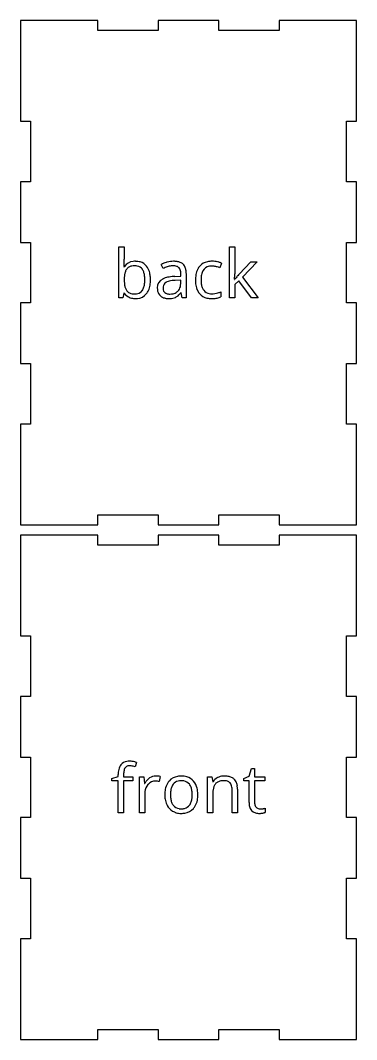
# Model space of a CAD drawing. Header units: inches. Extents: x 0 to 306, y 3 to 306.
# Drawn here: x 0 to 100, y 3 to 306 of the extents above; entities that cross this region are included whole.
import ezdxf

# ---------------------------------------------------------------- set-up
doc = ezdxf.new("R2010")
doc.units = ezdxf.units.IN

msp = doc.modelspace()

# ---------------------------------------------------------------- linework, layer by layer
at = {"layer": 'back_labelLayer'}
for p, q in [((29.27, 223.5), (29.27, 238.7)), ((29.27, 238.7), (30.89, 238.7)), ((30.89, 238.7), (30.89, 235)), ((62.17, 223.5), (62.17, 238.7)), ((62.17, 238.7), (63.77, 238.7)), ((63.77, 238.7), (63.77, 230.64)), ((42.42, 232.22), (41.92, 233.46)), ((59.79, 233.84), (59.29, 232.46)), ((65.05, 230.54), (68.51, 234.2)), ((70.43, 234.2), (66.09, 229.64)), ((68.51, 234.2), (70.43, 234.2)), ((30.81, 232.78), (30.89, 232.78)), ((47.72, 229.92), (47.72, 230.58)), ((49.31, 230.8), (49.31, 223.5)), ((45.91, 229.86), (47.72, 229.92)), ((47.69, 228.76), (46.06, 228.7)), ((47.69, 227.8), (47.69, 228.76)), ((63.69, 228.98), (63.77, 228.98)), ((64.99, 228.56), (63.77, 227.5)), ((63.77, 227.5), (63.77, 223.5)), ((68.77, 223.5), (64.99, 228.56)), ((66.09, 229.64), (70.73, 223.5)), ((30.77, 224.88), (30.43, 223.5)), ((30.89, 224.88), (30.77, 224.88)), ((47.78, 225.02), (47.71, 225.02)), ((48.11, 223.5), (47.78, 225.02)), ((59.63, 225.3), (59.63, 223.86)), ((30.43, 223.5), (29.27, 223.5)), ((49.31, 223.5), (48.11, 223.5)), ((63.77, 223.5), (62.17, 223.5)), ((70.73, 223.5), (68.77, 223.5))]:
    msp.add_line(p, q, dxfattribs=at)
for centre, radius, start, end in [((6.5, 234.66), 24.39, 355.7239, 358.1259), ((-2.91, 234.98), 33.8, 358.1123, 0.0484), ((33.91, 230.67), 3.69, 95.1835, 145.1109), ((34.24, 228.84), 5.54, 89.8744, 96.8145), ((34.3, 229.42), 4.95, 74.2393, 90.5624), ((34.62, 230.63), 3.71, 38.5631, 74.067), ((45.47, 226.88), 7.47, 106.3569, 118.335), ((45.79, 225.9), 8.51, 104.5162, 106.549), ((45.56, 226.87), 7.51, 90.0715, 104.6521), ((45.59, 227.53), 6.85, 81.568, 90.3249), ((45.98, 230.11), 4.24, 68.2273, 81.7494), ((46.53, 231.48), 2.76, 47.8683, 68.2934), ((46.62, 231.66), 2.57, 19.2331, 46.6741), ((56.48, 230.14), 4.2, 101.4913, 138.3134), ((56.99, 228.04), 6.36, 89.5892, 102.1788), ((57.02, 227.08), 7.32, 77.7702, 89.9475), ((56.89, 226.32), 8.09, 74.6797, 77.9578), ((57.63, 229.03), 5.28, 70.0945, 74.7387), ((58.35, 230.98), 3.21, 63.5034, 70.1861), ((58.69, 231.69), 2.41, 62.9282, 63.1884), ((10.66, 234.37), 20.22, 355.4715, 355.653), ((39.62, 229.06), 8.73, 171.0668, 177.8457), ((36.01, 229.64), 5.07, 160.8926, 171.2334), ((33.85, 230.41), 2.78, 143.3382, 161.256), ((33.33, 230.75), 2.16, 120.1403, 142.4249), ((33.64, 230.17), 2.82, 100.4469, 119.6701), ((33.98, 228.47), 4.56, 89.5731, 100.7324), ((34.04, 229.27), 3.75, 78.6781, 90.375), ((34.36, 230.62), 2.36, 35.5408, 79.8011), ((34.09, 230.43), 2.69, 32.7035, 35.5241), ((33.37, 230.02), 3.52, 15.7779, 32.0151), ((31.04, 229.33), 5.95, 6.1649, 16.0397), ((33.78, 229.97), 4.78, 16.4709, 38.4075), ((31.35, 229.21), 7.32, 5.1338, 16.7973), ((47.18, 222.46), 10.86, 112.2122, 115.9641), ((46.11, 225.15), 7.97, 103.6226, 112.432), ((45.49, 227.76), 5.28, 90.4485, 103.7666), ((45.46, 229.04), 4.01, 83.6506, 90.1753), ((45.63, 230.38), 2.65, 70.5716, 83.9929), ((45.97, 231.32), 1.65, 42.7296, 71.038), ((45.83, 231.24), 1.81, 20.4094, 41.4479), ((44.83, 230.86), 2.88, 7.8273, 20.6042), ((43.07, 230.61), 4.66, 359.6933, 8.0036), ((45.13, 231.11), 4.16, 6.3379, 19.6815), ((42.93, 230.83), 6.38, 359.8027, 6.6584), ((61, 228.84), 8.94, 169.8978, 180.3689), ((57.88, 229.42), 5.78, 153.0875, 170.1051), ((56.7, 229.98), 4.47, 138.655, 152.6853), ((59.19, 229.22), 5.44, 160.1418, 175.1368), ((56.66, 230.21), 2.72, 114.4266, 161.6633), ((56.91, 229.37), 3.6, 88.7194, 112.5668), ((56.99, 229.37), 3.59, 87.675, 89.9749), ((56.93, 228.32), 4.65, 81.691, 87.5079), ((56.64, 226.29), 6.7, 77.2999, 81.7345), ((56.24, 224.41), 8.61, 74.7801, 77.4498), ((56.62, 225.76), 7.21, 68.3294, 74.8831), ((44.56, 230.89), 19.21, 357.5042, 358.3307), ((52.97, 230.66), 10.8, 358.2739, 359.8927), ((91.07, 207.39), 34.83, 138.3418, 139.2877), ((43.38, 228.87), 12.49, 177.6177, 180.0426), ((41.61, 228.82), 10.72, 179.7763, 185.7075), ((37.38, 228.38), 6.47, 185.5925, 194.2051), ((31, 228.46), 5.99, 343.4171, 353.6369), ((27.43, 228.92), 9.58, 359.7681, 6.3095), ((27.72, 228.85), 9.29, 353.4935, 0.2206), ((32.5, 228.24), 6.14, 335.8306, 350.8255), ((29.19, 228.81), 9.5, 350.6563, 0.338), ((28.29, 228.88), 10.41, 359.8779, 5.4094), ((43.53, 226.57), 2.81, 115.4905, 182.3568), ((44.93, 224), 5.74, 101.3568, 117.0799), ((44.17, 226.61), 1.73, 120.9734, 172.418), ((44.58, 225.98), 2.49, 113.5886, 121.6805), ((45.18, 224.54), 4.05, 102.7996, 113.2433), ((46.06, 218.73), 11.13, 92.4696, 101.7065), ((45.91, 221.44), 7.23, 96.3545, 102.9953), ((46.45, 216.8), 11.9, 91.8565, 96.4478), ((46.38, 214.03), 15.83, 91.7164, 92.9096), ((43.57, 227.76), 4.12, 346.9178, 0.2824), ((42.52, 227.8), 5.16, 359.8175, 359.9994), ((61.85, 228.77), 9.8, 179.9388, 183.9815), ((59.21, 228.54), 7.15, 183.5914, 196.3539), ((62.69, 228.83), 8.96, 174.531, 180.155), ((61.58, 228.76), 7.85, 179.7041, 188.0744), ((58.75, 228.35), 4.99, 187.9315, 200.3885), ((11.08, 232.67), 52.74, 356.0329, 356.6443), ((-3.52, 233.65), 67.38, 356.0205, 356.0551), ((31.98, 231.45), 31.8, 356.6325, 357.491), ((71.6, 223.43), 9.6, 142.3234, 144.7075), ((76.71, 219.49), 16.05, 140.4331, 142.3366), ((83.37, 214.01), 24.68, 139.2799, 140.4703), ((33.81, 226.97), 3.59, 215.585, 245.8362), ((34.67, 227.68), 3.67, 193.943, 208.0218), ((33.58, 227.12), 2.44, 208.5536, 217.5605), ((33.49, 227.09), 2.35, 218.169, 253.8047), ((33.93, 228.43), 3.77, 253.1382, 266.8483), ((34.05, 229.87), 5.21, 266.3776, 270.0511), ((34.09, 227.89), 3.23, 269.3869, 285.8631), ((34.52, 227.16), 3.84, 274.064, 321.4081), ((34.33, 227.03), 2.33, 286.0163, 326.8497), ((33.17, 227.79), 3.72, 326.7105, 343.6662), ((33.96, 227.61), 4.56, 321.3161, 335.5436), ((44.8, 226.43), 4.08, 179.5457, 192.6949), ((43.43, 226.09), 2.66, 192.0828, 227.4521), ((44.98, 226.45), 2.56, 171.2122, 180.2058), ((44.74, 226.42), 2.32, 179.5266, 192.7787), ((43.95, 226.23), 1.51, 192.3264, 222.058), ((43.9, 226.2), 1.44, 222.5805, 229.2546), ((44.09, 226.45), 1.76, 229.7837, 254.2724), ((44.36, 227.32), 2.68, 253.9397, 266.4534), ((44.44, 228.29), 3.65, 266.0782, 270.0591), ((44.48, 229.11), 4.46, 269.5792, 282.0414), ((44.8, 227.66), 2.98, 281.7121, 306.4594), ((44.95, 227.42), 2.71, 306.9881, 313.856), ((44.08, 227.51), 4.37, 304.8485, 314.8531), ((44.93, 227.42), 2.71, 314.1892, 347.427), ((42.43, 229.19), 6.72, 314.7445, 321.7072), ((56.86, 227.82), 4.69, 196.0167, 221.1349), ((56.39, 227.47), 4.11, 221.7976, 256.802), ((57.22, 227.78), 3.36, 200.4184, 216.6393), ((56.58, 227.32), 2.57, 216.9695, 261.3103), ((56.87, 228.64), 3.92, 260.1359, 270.2692), ((56.85, 231.51), 6.79, 270.2658, 286.2891), ((56.44, 233.05), 8.38, 286.0461, 292.3654), ((34.08, 227.6), 4.28, 245.9802, 255.5456), ((34.22, 228.22), 4.92, 255.7755, 270.3185), ((34.26, 228.8), 5.5, 269.9226, 275.5482), ((43.5, 226.19), 2.79, 227.7689, 237.805), ((43.74, 226.63), 3.29, 238.3273, 258.9184), ((44.09, 228.28), 4.97, 258.672, 270.4048), ((44.13, 230.6), 7.3, 269.9539, 273.1491), ((44.25, 228.82), 5.51, 272.9335, 281.4139), ((44.6, 227.08), 3.74, 281.2979, 293.7314), ((44.87, 226.38), 2.99, 294.3933, 304.7372), ((56.87, 229.36), 6.06, 256.4244, 270.489), ((56.93, 232.19), 8.89, 269.9655, 272.8643), ((57.07, 230.11), 6.8, 272.598, 282.1879), ((57.54, 227.97), 4.61, 282.0344, 296.9455)]:
    msp.add_arc(centre, radius, start, end, dxfattribs=at)
at = {"layer": 'back_outsideCutPath'}
for p, q in [((0, 306), (0, 276)), ((5, 306), (0, 306)), ((23, 306), (5, 306)), ((23, 303), (23, 306)), ((41, 303), (23, 303)), ((59, 306), (41, 306)), ((41, 306), (41, 303)), ((59, 303), (59, 306)), ((77, 303), (59, 303)), ((100, 306), (77, 306)), ((77, 306), (77, 303)), ((100, 294), (100, 306)), ((100, 276), (100, 294)), ((0, 276), (3, 276)), ((3, 276), (3, 258)), ((97, 258), (97, 276)), ((97, 276), (100, 276)), ((3, 258), (0, 258)), ((0, 258), (0, 240)), ((100, 258), (97, 258)), ((100, 240), (100, 258)), ((0, 240), (3, 240)), ((3, 240), (3, 222)), ((97, 222), (97, 240)), ((97, 240), (100, 240)), ((3, 222), (0, 222)), ((0, 222), (0, 204)), ((100, 222), (97, 222)), ((100, 204), (100, 222)), ((0, 204), (3, 204)), ((3, 204), (3, 186)), ((97, 186), (97, 204)), ((97, 204), (100, 204)), ((3, 186), (0, 186)), ((0, 186), (0, 168)), ((100, 186), (97, 186)), ((100, 156), (100, 186)), ((0, 168), (0, 156)), ((23, 156), (23, 159)), ((23, 159), (41, 159)), ((41, 159), (41, 156)), ((59, 156), (59, 159)), ((59, 159), (77, 159)), ((77, 159), (77, 156)), ((0, 156), (23, 156)), ((41, 156), (59, 156)), ((77, 156), (95, 156)), ((95, 156), (100, 156))]:
    msp.add_line(p, q, dxfattribs=at)
at = {"layer": 'front_labelLayer'}
for p, q in [((34.53, 85.41), (34.11, 84.11)), ((30.71, 81.84), (30.71, 81.15)), ((68.02, 81.34), (68.71, 83.63)), ((68.71, 83.63), (69.64, 83.63)), ((69.64, 83.63), (69.64, 81.15)), ((27.17, 80.62), (29.09, 81.21)), ((27.17, 79.89), (27.17, 80.62)), ((29.09, 79.89), (27.17, 79.89)), ((29.09, 81.21), (29.09, 81.8)), ((29.09, 70.45), (29.09, 79.89)), ((30.71, 81.15), (33.43, 81.15)), ((33.43, 79.89), (30.71, 79.89)), ((30.71, 79.89), (30.71, 70.45)), ((33.43, 81.15), (33.43, 79.89)), ((35.39, 70.45), (35.39, 81.15)), ((35.39, 81.15), (36.72, 81.15)), ((36.72, 81.15), (36.91, 79.17)), ((36.91, 79.17), (36.99, 79.17)), ((41.55, 81.23), (41.32, 79.72)), ((55.63, 70.45), (55.63, 81.15)), ((55.63, 81.15), (56.95, 81.15)), ((56.95, 81.15), (57.21, 79.68)), ((57.21, 79.68), (57.29, 79.68)), ((66.49, 80.67), (68.02, 81.34)), ((66.49, 79.89), (66.49, 80.67)), ((68.02, 79.89), (66.49, 79.89)), ((68.02, 73.52), (68.02, 79.89)), ((69.64, 81.15), (72.75, 81.15)), ((72.75, 79.89), (69.64, 79.89)), ((69.64, 79.89), (69.64, 73.59)), ((72.75, 81.15), (72.75, 79.89)), ((37.01, 76.19), (37.01, 70.45)), ((57.25, 76.06), (57.25, 70.45)), ((62.95, 70.45), (62.95, 77.37)), ((64.58, 77.43), (64.58, 70.45)), ((30.71, 70.45), (29.09, 70.45)), ((37.01, 70.45), (35.39, 70.45)), ((57.25, 70.45), (55.63, 70.45)), ((64.58, 70.45), (62.95, 70.45)), ((72.83, 71.78), (72.83, 70.54))]:
    msp.add_line(p, q, dxfattribs=at)
for centre, radius, start, end in [((32.06, 82.86), 2.84, 98.2552, 139.6203), ((32.51, 80.82), 4.93, 89.6697, 99.9314), ((32.51, 80.53), 5.22, 81.5641, 89.7018), ((32.14, 77.97), 7.81, 75.974, 81.6565), ((31.51, 75.36), 10.49, 73.2964, 76.0946), ((35.66, 81.88), 6.57, 167.5776, 180.6587), ((32.57, 82.6), 3.4, 141.7434, 168.2322), ((36.27, 81.94), 5.56, 171.6528, 178.4383), ((38.36, 81.85), 7.65, 178.1974, 180.0232), ((34.05, 82.27), 3.31, 161.8438, 171.7847), ((32.69, 82.73), 1.88, 145.0689, 162.1802), ((32.29, 82.98), 1.4, 102.7677, 144.338), ((32.49, 82.23), 2.19, 89.4859, 103.4197), ((32.49, 80.93), 3.49, 83.076, 89.7927), ((32.28, 79.21), 5.21, 76.5183, 83.0217), ((31.67, 76.62), 7.87, 71.9613, 76.5919), ((41.76, 76.48), 5.47, 139.4139, 150.6033), ((40.72, 76.38), 3.7, 138.9576, 174.5422), ((40.78, 77.32), 4.18, 124.2322, 139.4161), ((40.82, 76.29), 3.84, 135.6209, 138.8378), ((40.13, 77.06), 2.81, 89.6335, 137.0881), ((40.25, 78.11), 3.23, 89.6797, 124.4406), ((40.15, 76.07), 3.8, 87.3437, 89.966), ((40.29, 73.9), 7.44, 84.9923, 90.1281), ((40.08, 74.9), 4.98, 81.5884, 87.1916), ((39.77, 72.75), 7.14, 77.4454, 81.636), ((40.46, 75.91), 5.43, 78.4892, 85.0266), ((48.51, 76.43), 5.5, 150.7112, 169.4695), ((47.6, 76.9), 4.48, 138.176, 150.2287), ((47.45, 77.01), 4.29, 99.1759, 137.9833), ((48.12, 76.9), 3.35, 142.9026, 162.375), ((47.49, 77.34), 2.58, 103.4685, 142.3119), ((47.87, 75.05), 6.3, 89.7326, 100.076), ((47.81, 76.11), 3.86, 89.4806, 103.8805), ((47.87, 75.88), 4.09, 79.3454, 90.3175), ((47.95, 75.9), 5.45, 73.5223, 90.5692), ((48.18, 77.27), 2.67, 37.9578, 80.4006), ((48.27, 77.06), 4.24, 41.1446, 73.2134), ((47.63, 76.88), 3.34, 20.0257, 37.4351), ((47.66, 76.53), 5.05, 13.5014, 41.0703), ((60.06, 77.93), 3.28, 116.9443, 147.6526), ((60.07, 77.36), 2.65, 140.1519, 160.3147), ((59.76, 77.57), 2.29, 118.5439, 139.1927), ((60.4, 77.36), 3.95, 115.8072, 117.6068), ((60.11, 76.88), 3.05, 100.1176, 118.1603), ((60.58, 76.95), 4.39, 94.3227, 115.5454), ((60.46, 75.06), 4.91, 89.5933, 100.3718), ((60.68, 76.04), 5.31, 89.9579, 94.7109), ((60.5, 75.67), 4.3, 84.0197, 90.1511), ((60.73, 74.94), 6.4, 80.5586, 90.3538), ((60.67, 77.05), 2.9, 71.0828, 84.3691), ((61.03, 78.07), 1.83, 43.3791, 71.5386), ((61.13, 77.26), 4.05, 65.1094, 80.7638), ((60.93, 78.02), 1.93, 22.7025, 42.342), ((61.6, 78.3), 2.91, 46.5585, 64.8782), ((61.63, 78.41), 2.81, 19.3849, 45.5997), ((60.01, 77.8), 4.55, 6.9634, 19.8363), ((41.93, 76.2), 4.92, 173.6908, 180.0883), ((51.37, 75.86), 8.42, 169.2443, 180.3881), ((51.06, 75.78), 8.11, 179.7745, 189.0933), ((53.2, 75.84), 8.57, 173.0086, 180.2464), ((52.84, 75.77), 8.21, 179.706, 187.9161), ((50.1, 76.24), 5.44, 162.0653, 173.1675), ((45.98, 76.27), 5.1, 7.744, 20.069), ((43.02, 75.85), 8.09, 359.7076, 7.8973), ((42.57, 75.78), 8.54, 353.5363, 0.2014), ((45.3, 75.92), 7.48, 1.1277, 13.88), ((44.41, 75.75), 8.37, 349.1762, 0.3863), ((43.27, 75.81), 9.51, 359.9919, 1.5419), ((67.64, 76.07), 10.39, 178.081, 180.0237), ((64.91, 76.19), 7.66, 171.1766, 178.3218), ((61.91, 76.67), 4.61, 159.9534, 171.3801), ((60.07, 77.67), 2.86, 8.4931, 22.658), ((58.37, 77.4), 4.58, 359.6714, 8.6877), ((57.5, 77.46), 7.07, 359.7631, 7.2116), ((48.98, 75.42), 6, 188.9103, 205.3171), ((48.36, 75.17), 5.33, 205.656, 208.4461), ((49.83, 75.33), 5.17, 187.7639, 200.0977), ((48.17, 74.73), 3.4, 200.0846, 216.9132), ((47.5, 74.77), 3.48, 323.0089, 342.6391), ((45.51, 75.42), 5.58, 342.3616, 353.7537), ((47.23, 75.19), 5.5, 330.2507, 349.4116), ((73.12, 73.47), 5.1, 179.3551, 192.8478), ((72.91, 73.57), 3.26, 179.6417, 189.7506), ((71.76, 73.37), 2.09, 189.548, 205.7873), ((47.56, 74.67), 4.39, 207.7947, 238.6758), ((47.62, 74.79), 4.51, 238.8115, 253.2428), ((47.57, 74.29), 2.66, 217.301, 261.7099), ((47.79, 75.46), 5.21, 253.5437, 270.4182), ((47.85, 75.63), 4.03, 260.5033, 270.2477), ((47.85, 76.55), 6.29, 269.7503, 279.8033), ((47.9, 75.37), 3.77, 269.4482, 284.7256), ((48.2, 74.27), 2.62, 284.5662, 322.6334), ((48.26, 74.61), 4.32, 278.8959, 317.9979), ((48.1, 74.74), 4.52, 318.144, 329.7566), ((70.56, 72.77), 2.45, 190.3818, 253.8772), ((71.28, 73.15), 1.57, 206.1294, 221.4084), ((71.06, 74.48), 4.23, 253.7848, 270.8853), ((71.23, 73.11), 1.51, 221.5949, 262.3505), ((71.36, 73.76), 2.17, 261.3266, 270.1913), ((71.13, 74.41), 4.16, 270.0034, 270.7606), ((71.1, 75.3), 5.05, 270.8932, 275.5484), ((71.37, 76.91), 5.32, 269.8803, 278.3028), ((70.92, 77.27), 7.03, 275.526, 279.294), ((71.08, 76.32), 6.06, 279.1862, 280.1143), ((71.42, 76.51), 4.91, 278.4159, 279.0077), ((71.35, 74.84), 4.56, 280.007, 283.3735), ((70.83, 80.32), 8.77, 278.959, 280.5104), ((71.76, 73.15), 2.82, 283.307, 288.1198), ((71.4, 77.26), 5.66, 280.4848, 282.6268), ((71.9, 75.04), 3.39, 282.5876, 285.5795), ((72.15, 71.99), 1.59, 287.9888, 295.3048), ((72.15, 74.12), 2.43, 285.7232, 286.2567)]:
    msp.add_arc(centre, radius, start, end, dxfattribs=at)
at = {"layer": 'front_outsideCutPath'}
for p, q in [((0, 153), (0, 123)), ((5, 153), (0, 153)), ((23, 153), (5, 153)), ((23, 150), (23, 153)), ((59, 153), (41, 153)), ((41, 153), (41, 150)), ((59, 150), (59, 153)), ((100, 153), (77, 153)), ((77, 153), (77, 150)), ((100, 141), (100, 153)), ((41, 150), (23, 150)), ((77, 150), (59, 150)), ((100, 123), (100, 141)), ((0, 123), (3, 123)), ((3, 123), (3, 105)), ((97, 105), (97, 123)), ((97, 123), (100, 123)), ((3, 105), (0, 105)), ((0, 105), (0, 87)), ((100, 105), (97, 105)), ((100, 87), (100, 105)), ((0, 87), (3, 87)), ((3, 87), (3, 69)), ((97, 69), (97, 87)), ((97, 87), (100, 87)), ((3, 69), (0, 69)), ((0, 69), (0, 51)), ((100, 69), (97, 69)), ((100, 51), (100, 69)), ((0, 51), (3, 51)), ((3, 51), (3, 33)), ((97, 33), (97, 51)), ((97, 51), (100, 51)), ((3, 33), (0, 33)), ((0, 33), (0, 15)), ((100, 33), (97, 33)), ((100, 3), (100, 33)), ((0, 15), (0, 3)), ((23, 3), (23, 6)), ((23, 6), (41, 6)), ((41, 6), (41, 3)), ((59, 3), (59, 6)), ((59, 6), (77, 6)), ((77, 6), (77, 3)), ((0, 3), (23, 3)), ((41, 3), (59, 3)), ((77, 3), (95, 3)), ((95, 3), (100, 3))]:
    msp.add_line(p, q, dxfattribs=at)

doc.saveas('drawing.dxf')
